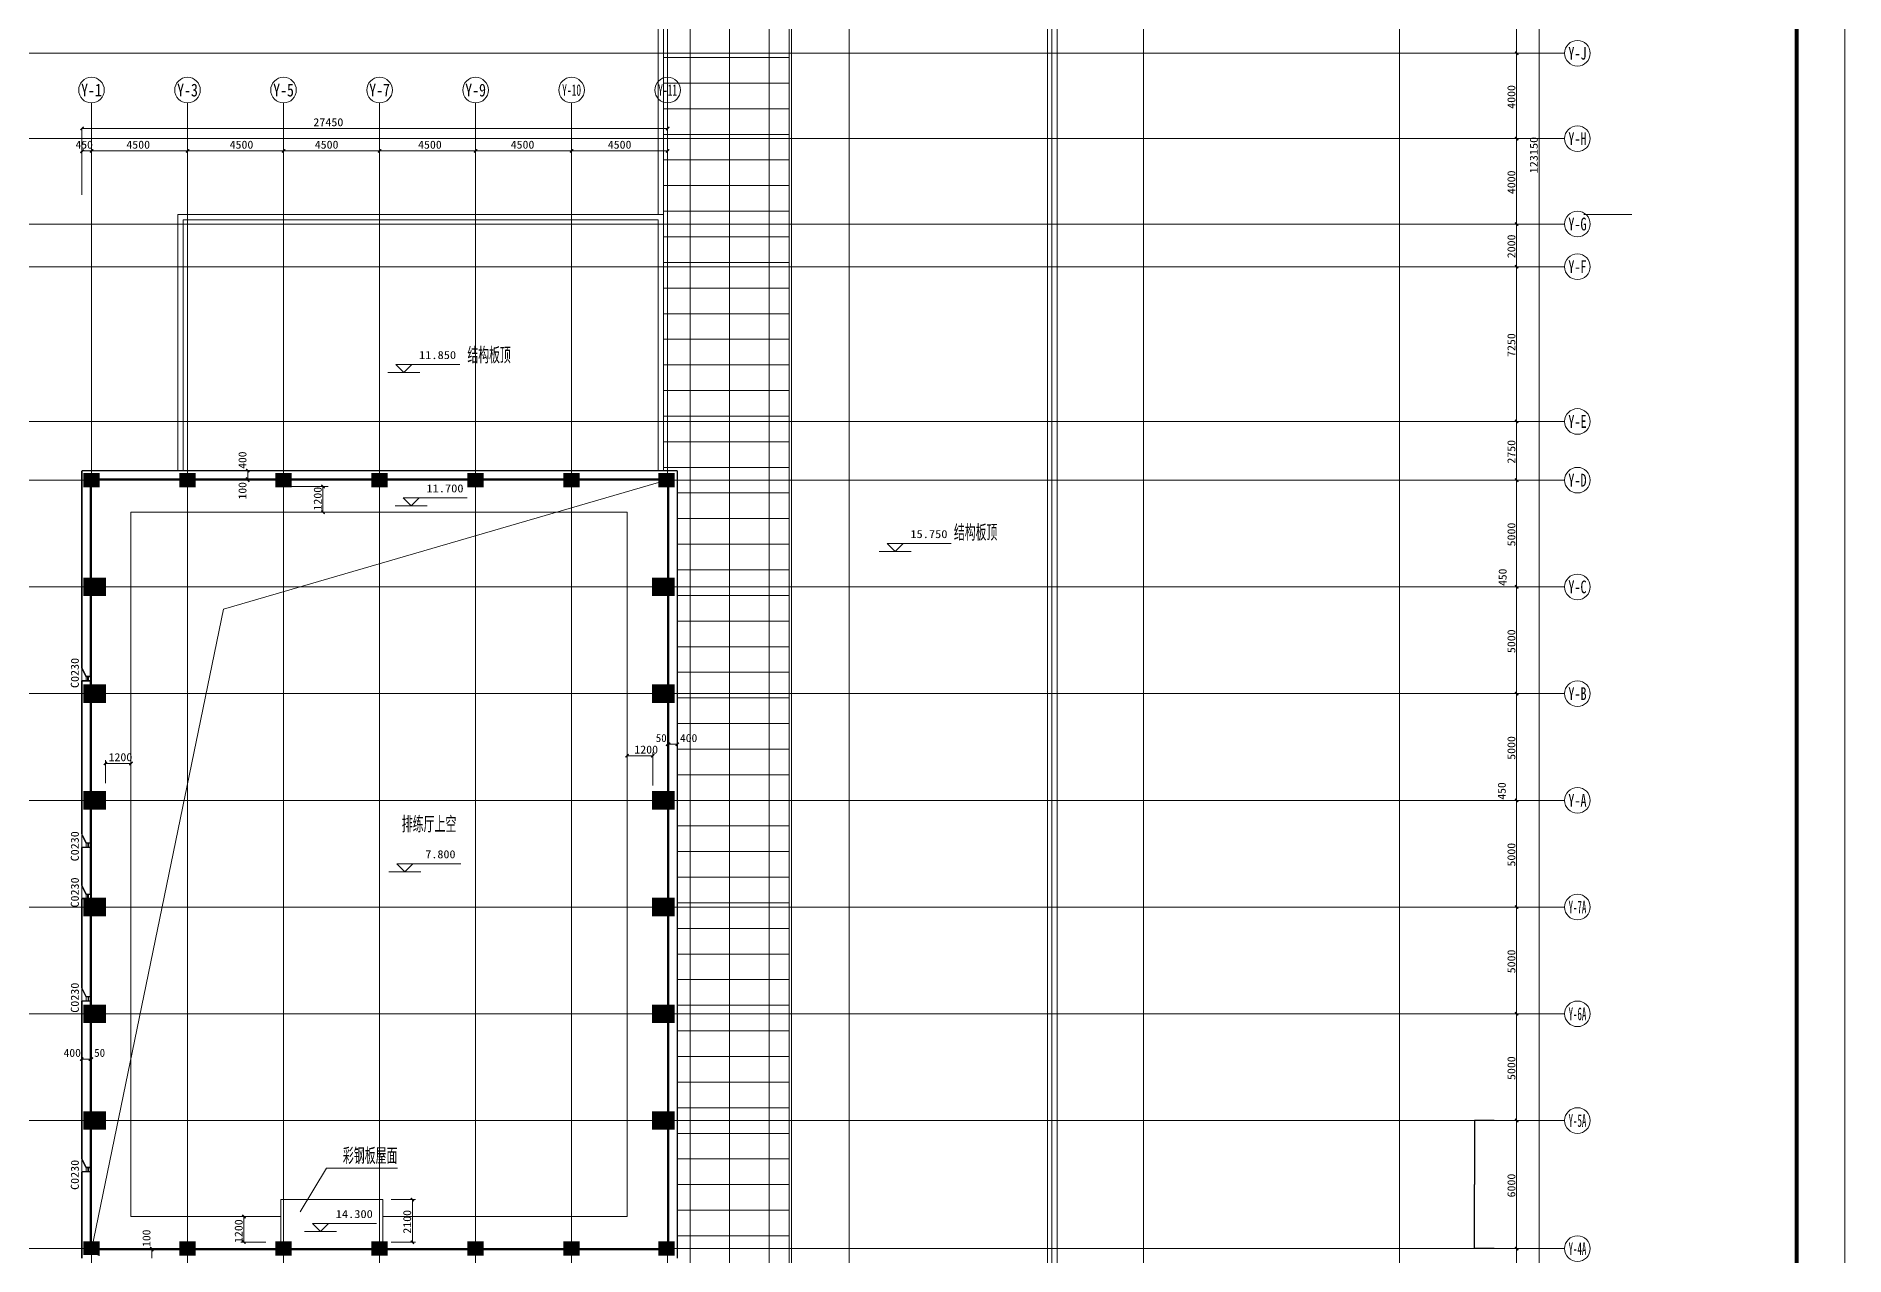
# Model space of a CAD drawing. Extents: x -307567 to 704339, y -10277 to 165507.
# Drawn here: x 619583 to 704339, y 29243 to 86380 of the extents above; entities that cross this region are included whole.
import ezdxf
from ezdxf.enums import TextEntityAlignment as Align

# ---------------------------------------------------------------- set-up
doc = ezdxf.new("R2010")
doc.units = 0
doc.header["$MEASUREMENT"] = 0
for name, color, linetype, lineweight in [('AXIS', 7, 'CONTINUOUS', 5), ('wode', 250, 'CONTINUOUS', 0), ('ziti', 32, 'CONTINUOUS', 0)]:
    doc.layers.add(name, color=color, linetype=linetype, lineweight=lineweight)
doc.styles.add('HZ', font='txt', dxfattribs={"width": 0.7, "height": 5, "bigfont": 'STF:宋体'})
doc.styles.get("Standard").update_dxf_attribs({"font": 'txt', "height": 3})
doc.dimstyles.get("Standard").update_dxf_attribs({"dimtxt": 0.18, "dimasz": 0.18, "dimexe": 0.18, "dimexo": 0.0625, "dimgap": 0.09, "dimtad": 0, "dimtih": 1, "dimtoh": 1, "dimdec": 4, "dimzin": 0, "dimdsep": 46, "dimtxsty": 'Standard', "dimcen": 0.09, "dimadec": 0, "dimazin": 0, "dimtfac": 1, "dimtdec": 4, "dimtofl": 0, "dimtmove": 0, "dimatfit": 3, "dimfxl": 1, "dimtolj": 1, "dimtzin": 0, "dimarcsym": 0})

# ---------------------------------------------------------------- blocks, each defined once
blk = doc.blocks.new('*D11')
at = {"layer": 'wode', "color": 0, "lineweight": -2}
for p, q in [((687909, 35580), (686978, 35580)), ((686978, 35580), (686978, 32582)), ((686978, 29581), (686978, 32579)), ((687909, 29580), (686978, 29580))]:
    blk.add_line(p, q, dxfattribs=at)
at = {"layer": 'wode', "color": 0}
for points in [[(686978, 35580), (686978, 35580), (686978, 35580)], [(686978, 29581), (686978, 29581), (686978, 29580)]]:
    blk.add_solid(points, dxfattribs=at)
at = {"layer": 'wode', "color": 0, "insert": (686978, 32580), "char_height": 3, "attachment_point": 5}
blk.add_mtext('\\A1;5999.9989', dxfattribs=at)

msp = doc.modelspace()

# ---------------------------------------------------------------- linework, layer by layer
at = {"layer": 'AXIS', "color": 0}
msp.add_lwpolyline([(704339.14165, 165507.00555), (574079.034, 165507.00555), (574079.034, -10276.53074), (704339.14165, -10276.53074)], close=True, dxfattribs=at)
at = {"layer": 'AXIS', "color": 0, "const_width": 180.29081}
msp.add_lwpolyline([(702085.50657, 163253.37047), (576332.66908, 163253.37047), (576332.66908, -8022.89565), (702085.50657, -8022.89565)], close=True, dxfattribs=at)
at = {"layer": 'wode', "color": 0}
for p, q in [((690009.29717, 19280.47411), (690009.29717, 142430.48326)), ((649174.36065, 14706.69519), (649174.36065, 99323.73888)), ((657674.33624, 14706.69519), (657674.33624, 99323.73888)), ((666974.33624, 14706.69519), (666974.33624, 99323.73888)), ((671474.33624, 14706.69519), (671474.33624, 99323.73888)), ((683474.33624, 14706.69519), (683474.33624, 99323.73888)), ((648724.36065, 95180.47411), (648724.36065, 78030.47258)), ((648974.33624, 95180.47411), (648974.33624, 66030.47258)), ((650226.1917, 95180.47411), (650226.1917, 25380.47373)), ((652076.1795, 95180.47411), (652076.1795, 25380.47373)), ((653926.16729, 95180.47411), (653926.16729, 25380.47373)), ((654874.36065, 67831.55291), (654874.36065, 95180.47411)), ((654974.33624, 77880.47258), (654974.33624, 95380.48021)), ((667174.36065, 25380.47373), (667174.36065, 95060.47594)), ((667424.33624, 25130.47411), (667424.33624, 95180.47411)), ((654974.33624, 29580.47373), (654974.33624, 94880.47411)), ((654974.33624, 68630.47411), (654974.33624, 90475.46923)), ((688959.29717, 85580.47411), (688959.29717, 89880.46801)), ((666974.33624, 78005.23607), (666974.33624, 85851.35118)), ((687909.29717, 85580.47411), (611671.61407, 85580.47411)), ((687909.29717, 85580.47411), (611671.61407, 85580.47411)), ((648974.33624, 85380.47258), (654874.36065, 85380.47258)), ((649174.36065, 84849.91991), (649174.36065, 81549.91991)), ((671105.63506, 85580.47411), (669451.16729, 85580.47411)), ((691209.29717, 85580.47411), (687909.29717, 85580.47411)), ((691209.29717, 85580.47411), (687909.29717, 85580.47411)), ((688959.29717, 81580.47564), (688959.29717, 85580.47411)), ((648974.33624, 84180.47258), (654874.36065, 84180.47258)), ((622174.36065, 83256.44457), (622174.36065, 79956.44457)), ((626674.36065, 83256.44457), (626674.36065, 79956.44457)), ((631174.36065, 83256.44457), (631174.36065, 79956.44457)), ((635674.36065, 83256.44457), (635674.36065, 79956.44457)), ((640174.36065, 83256.44457), (640174.36065, 79956.44457)), ((644674.36065, 83256.44457), (644674.36065, 79956.44457)), ((649174.36065, 83256.44457), (649174.36065, 79956.44457)), ((648974.33624, 82980.47258), (654874.36065, 82980.47258)), ((687909.29717, 81580.47564), (611671.61407, 81580.47564)), ((687909.29717, 81580.47564), (611671.61407, 81580.47564)), ((621724.36065, 82056.44457), (621724.36065, 78945.24004)), ((621724.36065, 82056.44457), (649174.36065, 82056.44457)), ((622174.36065, 81549.91991), (622174.36065, 74136.53795)), ((626674.36065, 81549.91991), (626674.36065, 74136.53795)), ((626674.36065, 81549.91991), (626674.36065, 74136.53795)), ((631174.36065, 81549.91991), (631174.36065, 74136.53795)), ((635674.36065, 81549.91991), (635674.36065, 74136.53795)), ((640174.36065, 81549.91991), (640174.36065, 74136.53795)), ((644674.36065, 81549.91991), (644674.36065, 74136.53795)), ((648974.33624, 81780.47258), (654874.36065, 81780.47258)), ((649174.36065, 81549.91991), (649174.36065, 74136.53795)), ((691209.29717, 81580.47564), (687909.29717, 81580.47564)), ((691209.29717, 81580.47564), (687909.29717, 81580.47564)), ((688959.29717, 77580.47258), (688959.29717, 81580.47564)), ((621724.36065, 81006.44457), (626674.36065, 81006.44457)), ((626674.36065, 81006.44457), (635674.36065, 81006.44457)), ((635674.36065, 81006.44457), (644674.36065, 81006.44457)), ((644674.36065, 81006.44457), (649174.36065, 81006.44457)), ((648974.33624, 80580.47258), (654874.36065, 80580.47258)), ((622174.36065, 79956.44457), (622174.36065, 73154.1588)), ((626674.36065, 79956.44457), (626674.36065, 73154.1588)), ((626674.36065, 79956.44457), (626674.36065, 73154.1588)), ((631174.36065, 79956.44457), (631174.36065, 73188.93969)), ((635674.36065, 79956.44457), (635674.36065, 73154.1588)), ((640174.36065, 79956.44457), (640174.36065, 73154.1588)), ((644674.36065, 79956.44457), (644674.36065, 73154.1588)), ((649174.36065, 79956.44457), (649174.36065, 73154.1588)), ((648974.33624, 79380.47258), (654874.36065, 79380.47258)), ((626224.36065, 66030.47258), (626224.36065, 78030.47258)), ((648974.33624, 78030.47258), (626224.36065, 78030.47258)), ((648974.33624, 78180.47258), (654874.36065, 78180.47258)), ((694351.24053, 78021.86205), (692101.24053, 78021.86205)), ((687909.29717, 77580.47258), (611671.61407, 77580.47258)), ((687909.29717, 77580.47258), (611671.61407, 77580.47258)), ((622174.36065, 14706.69519), (622174.36065, 77580.47258)), ((622174.36065, 14706.69519), (622174.36065, 77580.47258)), ((626474.33624, 66030.47258), (626474.33624, 77780.47411)), ((648724.36065, 77780.47411), (626474.33624, 77780.47411)), ((626674.36065, 14706.69519), (626674.36065, 77580.47258)), ((626674.36065, 14706.69519), (626674.36065, 77580.47258)), ((631174.36065, 14706.69519), (631174.36065, 77580.47258)), ((635674.36065, 14706.69519), (635674.36065, 77580.47258)), ((640174.36065, 14706.69519), (640174.36065, 77580.47258)), ((644674.36065, 14706.69519), (644674.36065, 77580.47258)), ((648724.36065, 77780.47411), (648724.36065, 66030.47258)), ((650323.09112, 77580.47258), (651390.52276, 77580.47258)), ((691209.29717, 77580.47258), (687909.29717, 77580.47258)), ((691209.29717, 77580.47258), (687909.29717, 77580.47258)), ((688959.29717, 75580.47564), (688959.29717, 77580.47258)), ((648974.33624, 76980.47258), (654874.36065, 76980.47258)), ((687909.29717, 75580.47564), (611671.61407, 75580.47564)), ((687909.29717, 75580.47564), (611671.61407, 75580.47564)), ((648974.33624, 75780.47258), (654874.36065, 75780.47258)), ((650323.09112, 75580.47564), (651390.52276, 75580.47564)), ((691209.29717, 75580.47564), (687909.29717, 75580.47564)), ((691209.29717, 75580.47564), (687909.29717, 75580.47564)), ((688959.29717, 68330.47411), (688959.29717, 75580.47564)), ((648974.33624, 74580.47258), (654874.36065, 74580.47258)), ((648974.33624, 73380.47258), (654874.36065, 73380.47258)), ((648974.33624, 72180.47258), (654874.36065, 72180.47258)), ((636064.11895, 70624.75817), (637564.11895, 70624.75817)), ((636814.11895, 70624.75817), (636439.11895, 70999.75817)), ((636439.11895, 70999.75817), (639439.11895, 70999.75817)), ((637189.11895, 70999.75817), (636814.11895, 70624.75817)), ((648974.33624, 70980.47258), (654874.36065, 70980.47258)), ((626673.33526, 70263.12487), (626673.33526, 68330.47411)), ((648974.33624, 69780.47258), (654874.36065, 69780.47258)), ((687909.29717, 68330.47411), (611671.61407, 68330.47411)), ((687909.29717, 68330.47411), (611671.61407, 68330.47411)), ((626674.36065, 66393.19994), (626674.36065, 68330.47411)), ((626674.36065, 14706.69519), (626674.36065, 68330.47411)), ((648974.33624, 68580.47258), (654874.36065, 68580.47258)), ((650323.09112, 68330.47411), (651390.52276, 68330.47411)), ((654874.36065, 27578.55303), (654874.36065, 67831.55291)), ((654974.33624, 11973.90444), (654974.33624, 68330.47411)), ((691209.29717, 68330.47411), (687909.29717, 68330.47411)), ((691209.29717, 68330.47411), (687909.29717, 68330.47411)), ((688959.29717, 65580.47258), (688959.29717, 68330.47411)), ((648974.33624, 67380.47258), (654874.36065, 67380.47258)), ((648974.33624, 66180.47258), (654874.36065, 66180.47258)), ((611521.61407, 65580.47258), (687909.29717, 65580.47258)), ((623317.1585, 65580.47258), (621456.47735, 65580.47258)), ((628357.53936, 59538.76116), (649124.33624, 65580.47258)), ((629346.45538, 66030.47258), (630251.69219, 66030.47258)), ((629346.45538, 65630.47411), (630251.69219, 65630.47411)), ((629346.45538, 65580.47258), (630251.69219, 65580.47258)), ((629496.45538, 65630.47411), (629496.45538, 66030.47258)), ((629496.45538, 65580.47258), (629496.45538, 65630.47411)), ((630824.33624, 65280.47258), (633259.346, 65280.47258)), ((633172.11456, 65280.47258), (631811.20147, 65280.47258)), ((633022.11456, 64080.47258), (633022.11456, 65280.47258)), ((650323.09112, 65580.47258), (651390.52276, 65580.47258)), ((654974.33624, 65280.47258), (654974.33624, 29580.47373)), ((691209.29717, 65580.47258), (687909.29717, 65580.47258)), ((691209.29717, 65580.47258), (687909.29717, 65580.47258)), ((688959.29717, 60580.47564), (688959.29717, 65580.47258)), ((637160.70098, 64378.54998), (636785.70098, 64753.54998)), ((636785.70098, 64753.54998), (639785.70098, 64753.54998)), ((637535.70098, 64753.54998), (637160.70098, 64378.54998)), ((640174.36065, 64650.67675), (640174.36065, 63570.01574)), ((649624.36065, 64980.47258), (654874.36065, 64980.47258)), ((624024.34844, 64080.47258), (647273.03008, 64080.47258)), ((624024.34844, 31080.44054), (624024.34844, 64080.47258)), ((633172.11456, 64080.47258), (631811.20147, 64080.47258)), ((636410.70098, 64378.54998), (637910.70098, 64378.54998)), ((647273.03008, 64080.47258), (647273.03008, 31080.44054)), ((649624.36065, 63780.47258), (654874.36065, 63780.47258)), ((649624.36065, 62580.47258), (654874.36065, 62580.47258)), ((659089.92461, 62237.7907), (660589.92461, 62237.7907)), ((659839.92461, 62237.7907), (659464.92461, 62612.7907)), ((659464.92461, 62612.7907), (662464.92461, 62612.7907)), ((660214.92461, 62612.7907), (659839.92461, 62237.7907)), ((649624.36065, 61380.47258), (654874.36065, 61380.47258)), ((687909.29717, 60580.47564), (611671.61407, 60580.47564)), ((687909.29717, 60580.47564), (611671.61407, 60580.47564)), ((649624.36065, 60180.47258), (654874.36065, 60180.47258)), ((691209.29717, 60580.47564), (687909.29717, 60580.47564)), ((691209.29717, 60580.47564), (687909.29717, 60580.47564)), ((688959.29717, 55580.47411), (688959.29717, 60580.47564)), ((628357.53936, 59538.76116), (622174.36065, 29530.47449)), ((649624.36065, 58980.47258), (654874.36065, 58980.47258)), ((649624.36065, 57780.47716), (654874.36065, 57780.47716)), ((621724.36065, 56770.47655), (621724.36065, 56180.47411)), ((621924.34844, 56388.47277), (621924.34844, 56180.47411)), ((621995.61309, 56180.47411), (621995.61309, 56388.47277)), ((622033.11309, 56180.47411), (622033.11309, 56388.47277)), ((622124.33624, 56388.47277), (622124.33624, 56180.47411)), ((649624.36065, 56580.47716), (654874.36065, 56580.47716)), ((687909.29717, 55580.47411), (611671.61407, 55580.47411)), ((687909.29717, 55580.47411), (611671.61407, 55580.47411)), ((649624.36065, 55380.47716), (654874.36065, 55380.47716)), ((691209.29717, 55580.47411), (687909.29717, 55580.47411)), ((691209.29717, 55580.47411), (687909.29717, 55580.47411)), ((688959.29717, 50580.47487), (688959.29717, 55580.47411)), ((649174.36065, 53058.44347), (649174.36065, 53684.15148)), ((649174.36065, 53504.35106), (649174.36065, 52668.50206)), ((649224.34844, 53058.44347), (649224.34844, 53684.15148)), ((649224.34844, 53504.35106), (649224.34844, 52668.50206)), ((649624.36065, 54180.47716), (654874.36065, 54180.47716)), ((649624.36065, 53058.44347), (649624.36065, 53684.15148)), ((649624.36065, 53504.35106), (649624.36065, 52668.50206)), ((647273.03008, 52816.9182), (647273.03008, 51277.93047)), ((647273.03008, 52666.9182), (648474.34844, 52666.9182)), ((648474.34844, 52816.9182), (648474.34844, 51277.93047)), ((649174.36065, 53208.44347), (649224.34844, 53208.44347)), ((649224.34844, 53208.44347), (649624.36065, 53208.44347)), ((649624.36065, 52980.47716), (654874.36065, 52980.47716)), ((622824.34844, 52460.77806), (622824.34844, 51384.77709)), ((622824.34844, 52310.77806), (624024.34844, 52310.77806)), ((624024.34844, 52460.77806), (624024.34844, 51384.77709)), ((649624.36065, 51780.47716), (654874.36065, 51780.47716)), ((687909.29717, 50580.47487), (611671.61407, 50580.47487)), ((687909.29717, 50580.47487), (611671.61407, 50580.47487)), ((621724.36065, 50290.47472), (621724.36065, 46576.47554)), ((649474.36065, 50580.47487), (654874.36065, 50580.47487)), ((649474.36065, 50580.47487), (654874.36065, 50580.47487)), ((691209.29717, 50580.47487), (687909.29717, 50580.47487)), ((691209.29717, 50580.47487), (687909.29717, 50580.47487)), ((688959.29717, 45580.47564), (688959.29717, 50580.47487)), ((649624.36065, 49380.47487), (654874.36065, 49380.47487)), ((621924.34844, 48580.47564), (621924.34844, 48380.4764)), ((622005.61065, 48380.4764), (622005.61065, 48580.47564)), ((622043.11065, 48380.4764), (622043.11065, 48580.47564)), ((622124.33624, 48580.47564), (622124.33624, 45260.47594)), ((636856.01348, 47238.32399), (636481.01348, 47613.32399)), ((636481.01348, 47613.32399), (639481.01348, 47613.32399)), ((637231.01348, 47613.32399), (636856.01348, 47238.32399)), ((649624.36065, 48180.47487), (654874.36065, 48180.47487)), ((636106.01348, 47238.32399), (637606.01348, 47238.32399)), ((649624.36065, 46980.47487), (654874.36065, 46980.47487)), ((621724.36065, 46576.47554), (621724.36065, 45980.4764)), ((621924.34844, 46194.47634), (621924.34844, 45980.4764)), ((621995.72295, 45880.47564), (621995.72295, 46194.47634)), ((622033.22295, 45880.47564), (622033.22295, 46194.47634)), ((649624.36065, 45780.47487), (654874.36065, 45780.47487)), ((687909.29717, 45580.47564), (611671.61407, 45580.47564)), ((691209.29717, 45580.47564), (687909.29717, 45580.47564)), ((688959.29717, 40580.47411), (688959.29717, 45580.47564)), ((649624.36065, 44580.47487), (654874.36065, 44580.47487)), ((649624.36065, 43380.47487), (654874.36065, 43380.47487)), ((621724.36065, 41787.4756), (621724.36065, 41180.47411)), ((649624.36065, 42180.47487), (654874.36065, 42180.47487)), ((621924.34844, 41379.47542), (621924.34844, 41180.47411)), ((622015.60821, 41180.47411), (622015.60821, 41379.47542)), ((622053.10821, 41180.47411), (622053.10821, 41379.47542)), ((622124.33624, 41379.47542), (622124.33624, 40980.47487)), ((649624.36065, 40980.47487), (654874.36065, 40980.47487)), ((687909.29717, 40580.47411), (611671.61407, 40580.47411)), ((691209.29717, 40580.47411), (687909.29717, 40580.47411)), ((688959.29717, 35580.47258), (688959.29717, 40580.47411)), ((649624.36065, 39780.47487), (654874.36065, 39780.47487)), ((621724.36065, 38609.46276), (621724.36065, 37788.52312)), ((621724.36065, 38459.46276), (622124.33624, 38459.46276)), ((622124.33624, 38609.46276), (622124.33624, 37788.52312)), ((622124.33624, 38459.46276), (622174.36065, 38459.46276)), ((622174.36065, 38609.46276), (622174.36065, 37788.52312)), ((649624.36065, 38580.47258), (654874.36065, 38580.47258)), ((649624.36065, 37380.47258), (654874.36065, 37380.47258)), ((649624.36065, 36180.47258), (654874.36065, 36180.47258)), ((687909.29717, 35580.47258), (611671.61407, 35580.47258)), ((649624.36065, 34980.47258), (654874.36065, 34980.47258)), ((691209.29717, 35580.47258), (687909.29717, 35580.47258)), ((688959.29717, 29580.47373), (688959.29717, 35580.47258)), ((621724.36065, 33776.47402), (621724.36065, 33180.47258)), ((621924.34844, 33395.47502), (621924.34844, 33180.47258)), ((622005.61065, 33180.47258), (622005.61065, 33395.47502)), ((622043.11065, 33180.47258), (622043.11065, 33395.47502)), ((622124.33624, 33393.4746), (622124.33624, 33175.09615)), ((631947.43194, 31310.6167), (633195.1126, 33342.5667)), ((633195.1126, 33342.5667), (636510.42022, 33342.5667)), ((649624.36065, 33780.47258), (654874.36065, 33780.47258)), ((649624.36065, 32580.47258), (654874.36065, 32580.47258)), ((631047.17559, 31880.44092), (631047.17559, 29880.47373)), ((635822.78594, 31880.44092), (631047.17559, 31880.44092)), ((635822.78594, 31880.44092), (635822.78594, 29880.47373)), ((637365.63262, 31880.44092), (636214.33868, 31880.44092)), ((637215.63262, 29880.47373), (637215.63262, 31880.44092)), ((649624.36065, 31380.47373), (654874.36065, 31380.47373)), ((631047.17559, 31080.44054), (624024.34844, 31080.44054)), ((629168.14727, 31080.44054), (630339.10674, 31080.44054)), ((629318.14727, 29880.47373), (629318.14727, 31080.44054)), ((632909.94415, 30383.762), (632534.94415, 30758.762)), ((632534.94415, 30758.762), (635534.94415, 30758.762)), ((633284.94415, 30758.762), (632909.94415, 30383.762)), ((647273.03008, 31080.44054), (635822.78594, 31080.44054)), ((629168.14727, 29880.47373), (630339.10674, 29880.47373)), ((632159.94415, 30383.762), (633659.94415, 30383.762)), ((637365.63262, 29880.47373), (636214.33868, 29880.47373)), ((649624.36065, 30180.47373), (654874.36065, 30180.47373)), ((687909.29717, 29580.47373), (611671.61407, 29580.47373)), ((624847.81036, 29580.47373), (625524.60479, 29580.47373)), ((624847.81036, 29530.47449), (625524.60479, 29530.47449)), ((624997.81036, 29530.47449), (624997.81036, 29580.47373)), ((624997.81036, 29130.47373), (624997.81036, 29530.47449)), ((628894.88067, 29580.47373), (627614.86358, 29580.47373)), ((647418.26934, 29580.47373), (648505.14678, 29580.47373)), ((648385.10284, 29580.47373), (647787.66631, 29580.47373)), ((691209.29717, 29580.47373), (687909.29717, 29580.47373)), ((688959.29717, 25580.47411), (688959.29717, 29580.47373))]:
    msp.add_line(p, q, dxfattribs=at)
at = {"layer": 'wode', "color": 0, "const_width": 67.5}
for points in [[(688884.29717, 85655.47411), (689034.29717, 85505.47411)], [(621659.35821, 81981.44457), (621809.35821, 82131.44457)], [(649099.36065, 81981.44457), (649249.36065, 82131.44457)], [(688884.29717, 81655.47564), (689034.29717, 81505.47564)], [(621659.35821, 80914.4478), (621809.35821, 81064.4478)], [(622099.36065, 80931.44457), (622249.36065, 81081.44457)], [(626599.36065, 80931.44457), (626749.36065, 81081.44457)], [(631099.36065, 80931.44457), (631249.36065, 81081.44457)], [(635599.36065, 80931.44457), (635749.36065, 81081.44457)], [(640099.36065, 80931.44457), (640249.36065, 81081.44457)], [(644599.36065, 80931.44457), (644749.36065, 81081.44457)], [(649099.36065, 80931.44457), (649249.36065, 81081.44457)], [(688884.29717, 77655.47258), (689034.29717, 77505.47258)], [(688884.29717, 75655.47564), (689034.29717, 75505.47564)], [(688884.29717, 68405.47411), (689034.29717, 68255.47411)], [(629421.45538, 66105.47258), (629571.45538, 65955.47258)], [(649624.36065, 66030.47258), (621724.36065, 66030.47258)], [(621724.36065, 60580.47564), (621724.36065, 66030.46801)], [(621824.33624, 65880.47258), (621824.33624, 65280.47258), (622524.34844, 65280.47258), (622524.34844, 65880.47258), (621824.33624, 65880.47258), (621824.33624, 65280.47258)], [(622524.34844, 66030.47258), (622025.34942, 66030.47258)], [(622124.33624, 60980.47411), (622124.33624, 65280.47258)], [(622524.34844, 65630.47411), (623374.36065, 65630.47411)], [(623374.36065, 65630.47411), (626324.33624, 65630.47411)], [(626324.33624, 65630.47411), (626224.36065, 65630.47411)], [(626324.33624, 65880.47258), (626324.33624, 65280.47258), (627024.34844, 65280.47258), (627024.34844, 65880.47258), (626324.33624, 65880.47258), (626324.33624, 65280.47258)], [(630824.33624, 65630.47411), (627024.34844, 65630.47411)], [(629421.45538, 65705.47411), (629571.45538, 65555.47411)], [(629421.45538, 65655.47258), (629571.45538, 65505.47258)], [(630824.33624, 65880.47258), (630824.33624, 65280.47258), (631524.34844, 65280.47258), (631524.34844, 65880.47258), (630824.33624, 65880.47258), (630824.33624, 65280.47258)], [(631524.34844, 65630.47411), (635324.33624, 65630.47411)], [(632947.11456, 65355.47258), (633097.11456, 65205.47258)], [(635324.33624, 65880.47258), (635324.33624, 65280.47258), (636024.34844, 65280.47258), (636024.34844, 65880.47258), (635324.33624, 65880.47258), (635324.33624, 65280.47258)], [(636024.34844, 66030.47258), (639824.33624, 66030.47258)], [(636024.34844, 65630.47411), (639824.33624, 65630.47411)], [(639824.33624, 65880.47258), (639824.33624, 65280.47258), (640524.34844, 65280.47258), (640524.34844, 65880.47258), (639824.33624, 65880.47258), (639824.33624, 65280.47258)], [(640524.34844, 65630.47411), (644674.36065, 65630.47411)], [(649624.36065, 66030.47258), (643174.36065, 66030.47258)], [(644324.33624, 65880.47258), (644324.33624, 65280.47258), (645024.34844, 65280.47258), (645024.34844, 65880.47258), (644324.33624, 65880.47258), (644324.33624, 65280.47258)], [(645024.34844, 65630.47411), (648774.34844, 65630.47411)], [(648774.34844, 65880.47258), (648774.34844, 65280.47258), (649474.36065, 65280.47258), (649474.36065, 65880.47258), (648774.34844, 65880.47258), (648774.34844, 65280.47258)], [(649224.34844, 60980.47411), (649224.34844, 65280.47258)], [(649624.36065, 60980.47411), (649624.36065, 66030.47258)], [(688884.29717, 65655.47258), (689034.29717, 65505.47258)], [(632947.11456, 64155.47258), (633097.11456, 64005.47258)], [(649624.36065, 61380.47258), (649624.36065, 53291.22087)], [(621724.36065, 60580.47564), (621724.36065, 56770.47655)], [(621824.33624, 60980.47411), (621824.33624, 60180.47258), (622824.34844, 60180.47258), (622824.34844, 60980.47411), (621824.33624, 60980.47411), (621824.33624, 60180.47258)], [(622124.33624, 60180.47258), (622124.33624, 56388.47277)], [(648474.34844, 60980.47411), (648474.34844, 60180.47258), (649474.36065, 60180.47258), (649474.36065, 60980.47411), (648474.34844, 60980.47411), (648474.34844, 60180.47258)], [(649224.34844, 60180.47258), (649224.34844, 55980.47716)], [(688884.29717, 60655.47564), (689034.29717, 60505.47564)], [(621924.34844, 56380.47564), (621724.36065, 56780.47411)], [(622124.33624, 56780.47411), (622124.33624, 56380.47564)], [(649224.34844, 55980.47716), (649224.34844, 57330.47716)], [(649624.36065, 55980.47716), (649624.36065, 57330.47716)], [(621724.36065, 55580.47411), (621724.36065, 56180.47411)], [(622124.33624, 56180.47411), (621724.36065, 56180.47411)], [(621824.33624, 55980.47716), (621824.33624, 55180.47564), (622824.34844, 55180.47564), (622824.34844, 55980.47716), (621824.33624, 55980.47716), (621824.33624, 55180.47564)], [(622124.33624, 56380.47564), (621924.34844, 56380.47564)], [(622124.33624, 56380.47564), (621924.34844, 56380.47564)], [(622124.33624, 56380.47564), (621924.34844, 56380.47564)], [(622124.33624, 55980.47716), (622124.33624, 56180.47411)], [(648474.34844, 55980.47716), (648474.34844, 55180.47564), (649474.36065, 55180.47564), (649474.36065, 55980.47716), (648474.34844, 55980.47716), (648474.34844, 55180.47564)], [(621724.36065, 50580.47487), (621724.36065, 55580.47411)], [(622124.33624, 48580.47564), (622124.33624, 55180.47564)], [(649224.34844, 55180.47564), (649224.34844, 50980.47564)], [(649224.34844, 55180.47564), (649224.34844, 50980.47564)], [(649624.36065, 55180.47564), (649624.36065, 29130.47373)], [(688884.29717, 55655.47411), (689034.29717, 55505.47411)], [(647198.03008, 52591.9182), (647348.03008, 52741.9182)], [(648399.34844, 52591.9182), (648549.34844, 52741.9182)], [(649099.36065, 53133.44347), (649249.36065, 53283.44347)], [(649149.34844, 53133.44347), (649299.34844, 53283.44347)], [(649549.36065, 53133.44347), (649699.36065, 53283.44347)], [(622749.34844, 52235.77806), (622899.34844, 52385.77806)], [(623949.34844, 52235.77806), (624099.34844, 52385.77806)], [(649224.34844, 50980.47564), (649224.34844, 52330.47564)], [(649624.36065, 50980.47564), (649624.36065, 52330.47564)], [(649624.36065, 51841.43755), (649624.36065, 29130.47373)], [(621824.33624, 50980.47564), (621824.33624, 50180.4764), (622824.34844, 50180.4764), (622824.34844, 50980.47564), (621824.33624, 50980.47564), (621824.33624, 50180.4764)], [(648474.34844, 50980.47564), (648474.34844, 50180.4764), (649474.36065, 50180.4764), (649474.36065, 50980.47564), (648474.34844, 50980.47564), (648474.34844, 50180.4764)], [(621724.36065, 50580.47487), (621724.36065, 48999.47588)], [(649224.34844, 50180.4764), (649224.34844, 45980.4764)], [(649224.34844, 50180.4764), (649224.34844, 45980.4764)], [(649224.34844, 50180.4764), (649224.34844, 45980.4764)], [(649624.36065, 50180.4764), (649624.36065, 29130.47373)], [(688884.29717, 50655.47487), (689034.29717, 50505.47487)], [(621924.34844, 48580.47564), (621724.36065, 48980.4764)], [(622124.33624, 48380.4764), (621724.36065, 48380.4764)], [(621724.36065, 46576.47554), (621724.36065, 48380.4764)], [(622124.33624, 48580.47564), (621924.34844, 48580.47564)], [(622124.33624, 48580.47564), (621924.34844, 48580.47564)], [(622124.33624, 46194.47634), (622124.33624, 48380.4764)], [(649224.34844, 45980.4764), (649224.34844, 47330.4764)], [(649624.36065, 45980.4764), (649624.36065, 47330.4764)], [(621924.34844, 46180.47564), (621724.36065, 46580.4764)], [(621724.36065, 45580.47564), (621724.36065, 45980.4764)], [(622124.33624, 45980.4764), (621724.36065, 45980.4764)], [(621824.33624, 45980.4764), (621824.33624, 45180.47487), (622824.34844, 45180.47487), (622824.34844, 45980.4764), (621824.33624, 45980.4764), (621824.33624, 45180.47487)], [(622124.33624, 46180.47564), (621924.34844, 46180.47564)], [(648474.34844, 45980.4764), (648474.34844, 45180.47487), (649474.36065, 45180.47487), (649474.36065, 45980.4764), (648474.34844, 45980.4764), (648474.34844, 45180.47487)], [(621724.36065, 45580.47564), (621724.36065, 41787.4756)], [(622124.33624, 45180.47487), (622124.33624, 41379.47542)], [(649224.34844, 45180.47487), (649224.34844, 40980.47487)], [(649224.34844, 45180.47487), (649224.34844, 40980.47487)], [(649224.34844, 45180.47487), (649224.34844, 40980.47487)], [(649224.34844, 45180.47487), (649224.34844, 40980.47487)], [(649624.36065, 45180.47487), (649624.36065, 29130.47373)], [(688884.29717, 45655.47564), (689034.29717, 45505.47564)], [(621924.34844, 41380.47564), (621724.36065, 41780.4764)], [(649224.34844, 40980.47487), (649224.34844, 41580.47487)], [(649224.34844, 41580.47487), (649224.34844, 40980.47487)], [(649224.34844, 41580.47487), (649224.34844, 40980.47487)], [(649224.34844, 41580.47487), (649224.34844, 40980.47487)], [(649224.34844, 41580.47487), (649224.34844, 40980.47487)], [(621724.36065, 40580.47411), (621724.36065, 41180.47411)], [(622124.33624, 41180.47411), (621724.36065, 41180.47411)], [(621824.33624, 40980.47487), (621824.33624, 40180.47564), (622824.34844, 40180.47564), (622824.34844, 40980.47487), (621824.33624, 40980.47487), (621824.33624, 40180.47564)], [(622124.33624, 41380.47564), (621924.34844, 41380.47564)], [(622124.33624, 41380.47564), (621924.34844, 41380.47564)], [(622124.33624, 40980.47487), (622124.33624, 41180.47411)], [(648474.34844, 40980.47487), (648474.34844, 40180.47564), (649474.36065, 40180.47564), (649474.36065, 40980.47487), (648474.34844, 40980.47487), (648474.34844, 40180.47564)], [(688884.29717, 40655.47411), (689034.29717, 40505.47411)], [(621724.36065, 35580.47258), (621724.36065, 40580.47411)], [(622124.33624, 35980.47564), (622124.33624, 40180.47564)], [(649224.34844, 40180.47564), (649224.34844, 39580.47564)], [(649224.34844, 40180.47564), (649224.34844, 35980.47564)], [(649224.34844, 40180.47564), (649224.34844, 35980.47564)], [(649224.34844, 40180.47564), (649224.34844, 35980.47564)], [(649224.34844, 40180.47564), (649224.34844, 35980.47564)], [(621649.36065, 38384.46276), (621799.36065, 38534.46276)], [(622049.33624, 38384.46276), (622199.33624, 38534.46276)], [(622099.36065, 38384.46276), (622249.36065, 38534.46276)], [(621724.36065, 35580.47258), (621724.36065, 33776.47402)], [(621824.33624, 35980.47564), (621824.33624, 35180.47411), (622824.34844, 35180.47411), (622824.34844, 35980.47564), (621824.33624, 35980.47564), (621824.33624, 35180.47411)], [(648474.34844, 35980.47564), (648474.34844, 35180.47411), (649474.36065, 35180.47411), (649474.36065, 35980.47564), (648474.34844, 35980.47564), (648474.34844, 35180.47411)], [(688884.29717, 35655.47258), (689034.29717, 35505.47258)], [(622124.33624, 35180.47411), (622124.33624, 33393.4746)], [(649224.34844, 34080.47258), (649224.34844, 35180.47411)], [(649224.34844, 35180.47411), (649224.34844, 29880.47373)], [(649224.34844, 35180.47411), (649224.34844, 29880.47373)], [(649224.34844, 35180.47411), (649224.34844, 29880.47373)], [(649224.34844, 35180.47411), (649224.34844, 29880.47373)], [(649624.36065, 34080.47258), (649624.36065, 35180.47411)], [(621924.34844, 33380.47411), (621724.36065, 33780.47258)], [(622124.33624, 33180.47258), (621724.36065, 33180.47258)], [(621724.36065, 29130.47373), (621724.36065, 33170.47502)], [(622124.33624, 33380.47411), (621924.34844, 33380.47411)], [(622124.33624, 33380.47411), (621924.34844, 33380.47411)], [(622124.33624, 33380.47411), (621924.34844, 33380.47411)], [(622124.33624, 29880.47373), (622124.33624, 33170.47502)], [(637140.63262, 31955.44092), (637290.63262, 31805.44092)], [(629243.14727, 31155.44054), (629393.14727, 31005.44054)], [(649224.34844, 29880.47373), (649224.34844, 31080.47373)], [(649624.36065, 29130.47373), (649624.36065, 31080.47373)], [(621824.33624, 29880.47373), (621824.33624, 29530.47449), (622524.34844, 29280.47373), (622524.34844, 29880.47373), (621824.33624, 29880.47373), (621824.33624, 29280.47373)], [(624922.81036, 29655.47373), (625072.81036, 29505.47373)], [(626324.33624, 29880.47373), (626324.33624, 29280.47373), (627024.34844, 29280.47373), (627024.34844, 29880.47373), (626324.33624, 29880.47373), (626324.33624, 29280.47373)], [(629243.14727, 29955.47373), (629393.14727, 29805.47373)], [(630824.33624, 29880.47373), (630824.33624, 29280.47373), (631524.34844, 29280.47373), (631524.34844, 29880.47373), (630824.33624, 29880.47373), (630824.33624, 29280.47373)], [(635324.33624, 29880.47373), (635324.33624, 29280.47373), (636024.34844, 29280.47373), (636024.34844, 29880.47373), (635324.33624, 29880.47373), (635324.33624, 29280.47373)], [(637140.63262, 29955.47373), (637290.63262, 29805.47373)], [(639824.33624, 29880.47373), (639824.33624, 29280.47373), (640524.34844, 29280.47373), (640524.34844, 29880.47373), (639824.33624, 29880.47373), (639824.33624, 29280.47373)], [(644324.33624, 29880.47373), (644324.33624, 29280.47373), (645024.34844, 29280.47373), (645024.34844, 29880.47373), (644324.33624, 29880.47373), (644324.33624, 29280.47373)], [(648774.34844, 29880.47373), (648774.34844, 29280.47373), (649474.36065, 29280.47373), (649474.36065, 29880.47373), (648774.34844, 29880.47373), (648774.34844, 29280.47373)], [(688884.29717, 29655.47373), (689034.29717, 29505.47373)], [(622174.36065, 29530.47449), (630824.33624, 29530.47449)], [(624922.81036, 29605.47449), (625072.81036, 29455.47449)], [(631524.34844, 29530.47449), (635324.33624, 29530.47449)], [(636024.34844, 29530.47449), (639824.33624, 29530.47449)], [(640524.34844, 29530.47449), (644324.33624, 29530.47449)], [(645024.34844, 29530.47449), (648774.34844, 29530.47449)]]:
    msp.add_lwpolyline(points, dxfattribs=at)
at = {"layer": 'wode', "color": 0}
for centre in [(691809.29717, 85580.47411), (691809.29717, 85580.47411), (622174.36065, 83856.44457), (626674.36065, 83856.44457), (631174.36065, 83856.44457), (635674.36065, 83856.44457), (640174.36065, 83856.44457), (644674.36065, 83856.44457), (649174.36065, 83856.44457), (691809.29717, 81580.47564), (691809.29717, 81580.47564), (691809.29717, 77580.47258), (691809.29717, 77580.47258), (691809.29717, 75580.47564), (691809.29717, 75580.47564), (691809.29717, 68330.47411), (691809.29717, 68330.47411), (691809.29717, 65580.47258), (691809.29717, 65580.47258), (691809.29717, 60580.47564), (691809.29717, 60580.47564), (691809.29717, 55580.47411), (691809.29717, 55580.47411), (691809.29717, 50580.47487), (691809.29717, 50580.47487), (691809.29717, 45580.47564), (691809.29717, 40580.47411), (691809.29717, 35580.47258), (691809.29717, 29580.47373)]:
    msp.add_circle(centre, 600, dxfattribs=at)
for points in [[(621824.33624, 65880.47258), (622524.34844, 65880.47258), (621824.33624, 65280.47258), (622524.34844, 65280.47258)], [(626324.33624, 65880.47258), (627024.34844, 65880.47258), (626324.33624, 65280.47258), (627024.34844, 65280.47258)], [(630824.33624, 65880.47258), (631524.34844, 65880.47258), (630824.33624, 65280.47258), (631524.34844, 65280.47258)], [(635324.33624, 65880.47258), (636024.34844, 65880.47258), (635324.33624, 65280.47258), (636024.34844, 65280.47258)], [(639824.33624, 65880.47258), (640524.34844, 65880.47258), (639824.33624, 65280.47258), (640524.34844, 65280.47258)], [(644324.33624, 65880.47258), (645024.34844, 65880.47258), (644324.33624, 65280.47258), (645024.34844, 65280.47258)], [(648774.34844, 65880.47258), (649474.36065, 65880.47258), (648774.34844, 65280.47258), (649474.36065, 65280.47258)], [(621824.33624, 60980.47411), (622824.34844, 60980.47411), (621824.33624, 60180.47258), (622824.34844, 60180.47258)], [(648474.34844, 60980.47411), (649474.36065, 60980.47411), (648474.34844, 60180.47258), (649474.36065, 60180.47258)], [(621824.33624, 55980.47716), (622824.34844, 55980.47716), (621824.33624, 55180.47564), (622824.34844, 55180.47564)], [(648474.34844, 55980.47716), (649474.36065, 55980.47716), (648474.34844, 55180.47564), (649474.36065, 55180.47564)], [(621824.33624, 50980.47564), (622824.34844, 50980.47564), (621824.33624, 50180.4764), (622824.34844, 50180.4764)], [(648474.34844, 50980.47564), (649474.36065, 50980.47564), (648474.34844, 50180.4764), (649474.36065, 50180.4764)], [(621824.33624, 45980.4764), (622824.34844, 45980.4764), (621824.33624, 45180.47487), (622824.34844, 45180.47487)], [(648474.34844, 45980.4764), (649474.36065, 45980.4764), (648474.34844, 45180.47487), (649474.36065, 45180.47487)], [(621824.33624, 40980.47487), (622824.34844, 40980.47487), (621824.33624, 40180.47564), (622824.34844, 40180.47564)], [(648474.34844, 40980.47487), (649474.36065, 40980.47487), (648474.34844, 40180.47564), (649474.36065, 40180.47564)], [(621824.33624, 35980.47564), (622824.34844, 35980.47564), (621824.33624, 35180.47411), (622824.34844, 35180.47411)], [(648474.34844, 35980.47564), (649474.36065, 35980.47564), (648474.34844, 35180.47411), (649474.36065, 35180.47411)], [(621824.33624, 29880.47373), (622524.34844, 29880.47373), (621824.33624, 29280.47373), (622524.34844, 29280.47373)], [(626324.33624, 29880.47373), (627024.34844, 29880.47373), (626324.33624, 29280.47373), (627024.34844, 29280.47373)], [(630824.33624, 29880.47373), (631524.34844, 29880.47373), (630824.33624, 29280.47373), (631524.34844, 29280.47373)], [(635324.33624, 29880.47373), (636024.34844, 29880.47373), (635324.33624, 29280.47373), (636024.34844, 29280.47373)], [(639824.33624, 29880.47373), (640524.34844, 29880.47373), (639824.33624, 29280.47373), (640524.34844, 29280.47373)], [(644324.33624, 29880.47373), (645024.34844, 29880.47373), (644324.33624, 29280.47373), (645024.34844, 29280.47373)], [(648774.34844, 29880.47373), (649474.36065, 29880.47373), (648774.34844, 29280.47373), (649474.36065, 29280.47373)]]:
    msp.add_solid(points, dxfattribs=at)

# ---------------------------------------------------------------- texts
for s, height, width, p, p2 in [('Y-J', 600, 0.531555, (691384.05303, 85280.47411), (692234.54131, 85280.47411)), ('Y-J', 600, 0.531555, (691384.05303, 85280.47411), (692234.54131, 85280.47411)), ('Y-1', 600, 0.694284, (621688.36211, 83556.44457), (622660.35919, 83556.44457)), ('Y-3', 600, 0.607498, (626188.36211, 83556.44457), (627160.35919, 83556.44457)), ('Y-5', 600, 0.607498, (630688.36211, 83556.44457), (631660.35919, 83556.44457)), ('Y-7', 600, 0.607498, (635188.36211, 83556.44457), (636160.35919, 83556.44457)), ('Y-9', 600, 0.607498, (639688.36211, 83556.44457), (640660.35919, 83556.44457)), ('Y-10', 540.000021, 0.519291, (644230.36651, 83586.4464), (645118.35479, 83586.4464)), ('Y-11', 540.000021, 0.548141, (648730.36651, 83586.4464), (649618.35479, 83586.4464)), ('27450', 375, 0.835547, (632569.36797, 82161.4464), (633979.35333, 82161.4464)), ('450', 375, 0.864023, (621429.34112, 81111.4464), (622239.36309, 81111.4464)), ('4500', 375, 0.888018, (623809.346, 81111.4464), (624919.36797, 81111.4464)), ('4500', 375, 0.888018, (628649.33624, 81111.4464), (629759.35821, 81111.4464)), ('4500', 375, 0.887988, (632639.35088, 81111.4464), (633749.33624, 81111.4464)), ('4500', 375, 0.888018, (637479.34112, 81111.4464), (638589.36309, 81111.4464)), ('4500', 375, 0.888018, (641819.34356, 81111.4464), (642929.36553, 81111.4464)), ('4500', 375, 0.887988, (646369.36797, 81111.4464), (647479.35333, 81111.4464)), ('Y-H', 600, 0.531555, (691384.05303, 81280.47564), (692234.54131, 81280.47564)), ('Y-H', 600, 0.531555, (691384.05303, 81280.47564), (692234.54131, 81280.47564)), ('Y-G', 600, 0.531555, (691384.05303, 77280.47258), (692234.54131, 77280.47258)), ('Y-G', 600, 0.531555, (691384.05303, 77280.47258), (692234.54131, 77280.47258)), ('Y-F', 600, 0.531555, (691384.05303, 75280.47564), (692234.54131, 75280.47564)), ('Y-F', 600, 0.531555, (691384.05303, 75280.47564), (692234.54131, 75280.47564)), ('  11.850 ', 375, 0.927995, (636943.13506, 71254.76), (639553.12042, 71254.76)), ('Y-E', 600, 0.531555, (691384.05303, 68030.47411), (692234.54131, 68030.47411)), ('Y-E', 600, 0.531555, (691384.05303, 68030.47411), (692234.54131, 68030.47411)), ('  11.700 ', 375, 0.949086, (637289.7171, 65008.54723), (639899.70245, 65008.54723)), ('Y-D', 600, 0.531555, (691384.05303, 65280.47258), (692234.54131, 65280.47258)), ('Y-D', 600, 0.531555, (691384.05303, 65280.47258), (692234.54131, 65280.47258)), ('  15.750 ', 375, 0.888518, (659968.90411, 62867.78795), (662578.92608, 62867.78795)), ('Y-C', 600, 0.531555, (691384.05303, 60280.47564), (692234.54131, 60280.47564)), ('Y-C', 600, 0.531555, (691384.05303, 60280.47564), (692234.54131, 60280.47564)), ('Y-B', 600, 0.531555, (691384.05303, 55280.47411), (692234.54131, 55280.47411)), ('Y-B', 600, 0.531555, (691384.05303, 55280.47411), (692234.54131, 55280.47411)), ('50', 375, 0.906641, (648619.36797, 53313.44072), (649129.35333, 53313.44072)), ('400', 375, 0.925739, (649753.34014, 53313.44072), (650563.36211, 53313.44072)), ('1200', 375, 0.986686, (622975.33721, 52415.7799), (624085.35919, 52415.7799)), ('1200', 375, 0.986654, (647614.04571, 52771.92003), (648724.03106, 52771.92003)), ('Y-A', 600, 0.531555, (691384.05303, 50280.47487), (692234.54131, 50280.47487)), ('Y-A', 600, 0.531555, (691384.05303, 50280.47487), (692234.54131, 50280.47487)), ('7.800', 375, 1.025471, (637822.99346, 47868.32354), (639233.01544, 47868.32354)), ('Y-7A', 600, 0.378412, (691393.06182, 45280.47564), (692225.56915, 45280.47564)), ('Y-6A', 600, 0.378412, (691393.06182, 40280.47411), (692225.56915, 40280.47411)), ('400', 375, 0.925698, (620869.36797, 38564.46459), (621679.35333, 38564.46459)), ('50', 375, 0.906706, (622303.34014, 38564.46459), (622813.36211, 38564.46459)), ('Y-5A', 600, 0.378412, (691393.06182, 35280.47258), (692225.56915, 35280.47258)), ('  14.300 ', 375, 0.907834, (633038.92364, 31013.76268), (635648.94561, 31013.76268)), ('Y-4A', 600, 0.378412, (691393.06182, 29280.47373), (692225.56915, 29280.47373))]:
    msp.add_text(s, height=height, dxfattribs=dict(at, width=width)).set_placement(p, p2, align=Align.FIT)
for s, width, p, p2 in [('4000', 0.93474, (688899.31182, 82980.47258), (688899.31182, 84090.47625)), ('123150', 0.943448, (689949.31182, 79955.47411), (689949.31182, 81665.47319)), ('4000', 0.934736, (688899.31182, 78980.47411), (688899.31182, 80090.47319)), ('2000', 0.934736, (688899.31182, 75980.47411), (688899.31182, 77090.47319)), ('7250', 0.845714, (688899.31182, 71355.47258), (688899.31182, 72465.47167)), ('2750', 0.845714, (688899.31182, 66355.47564), (688899.31182, 67465.47472)), ('400', 0.925718, (629436.4334, 66114.47222), (629436.4334, 66924.47588)), ('100', 1.079999, (629436.4334, 64680.47258), (629436.4334, 65490.47167)), ('1200', 0.986666, (632962.1292, 64158.47551), (632962.1292, 65268.4746)), ('5000', 0.934736, (688899.31182, 62480.47411), (688899.31182, 63590.47319)), ('450', 0.863999, (688489.08233, 60627.3369), (688489.08233, 61437.33599)), ('5000', 0.934736, (688899.31182, 57480.47716), (688899.31182, 58590.47625)), ('C0230', 0.867692, (621581.86797, 55844.47557), (621581.86797, 57254.47466)), ('5000', 0.934736, (688899.31182, 52480.47564), (688899.31182, 53590.47472)), ('450', 0.863999, (688448.90899, 50616.95635), (688448.90899, 51426.95543)), ('C0230', 0.867692, (621581.86797, 47725.47609), (621581.86797, 49135.47518)), ('5000', 0.934736, (688899.31182, 47480.4764), (688899.31182, 48590.47548)), ('C0230', 0.867692, (621581.86797, 45560.47594), (621581.86797, 46970.47502)), ('5000', 0.934738, (688899.31182, 42480.47487), (688899.31182, 43590.47625)), ('C0230', 0.867692, (621581.86797, 40629.47542), (621581.86797, 42039.47451)), ('5000', 0.934736, (688899.31182, 37480.47564), (688899.31182, 38590.47472)), ('C0230', 0.867692, (621581.86797, 32330.47411), (621581.86797, 33740.47319)), ('6000', 0.934737, (688899.31182, 31980.47373), (688899.31182, 33090.47396)), ('2100', 0.986667, (637155.64727, 30280.45732), (637155.64727, 31390.45755)), ('1200', 0.986667, (629258.16192, 29843.47383), (629258.16192, 30953.47406)), ('100', 1.08, (624937.78838, 29664.47336), (624937.78838, 30474.47359))]:
    msp.add_text(s, height=375, rotation=90, dxfattribs=dict(at, width=width)).set_placement(p, p2, align=Align.FIT)
at = {"layer": 'ziti', "color": 0, "style": 'HZ'}
for s, width, p, p2 in [('结构板顶', 0.476807, (639791.04766, 71051.55413), (641825.42266, 71051.55413)), ('结构板顶', 0.476807, (662589.43633, 62745.1668), (664623.81133, 62745.1668)), ('排练厅上空', 0.479883, (636717.03643, 49075.85146), (639276.41143, 49075.85146)), ('彩钢板屋面', 0.479883, (633954.15801, 33545.15917), (636513.53301, 33545.15917))]:
    msp.add_text(s, height=750, dxfattribs=dict(at, width=width)).set_placement(p, p2, align=Align.FIT)

# ---------------------------------------------------------------- dimensions: what is measured, and where the dimension line sits
at = {"layer": 'wode', "color": 0}
dim = msp.add_linear_dim(base=(686977.739212801, 35580.472583378), p1=(687909.2971735249, 29580.4737277872), p2=(687909.2971735249, 35580.472583378), angle=90, dimstyle='Standard', override={"dimtmove": 2}, dxfattribs=at)
dim.commit()
dim.dimension.update_dxf_attribs({"geometry": '*D11', "text_midpoint": (686977.739212801, 32580.4731555827)})

doc.saveas('drawing.dxf')
